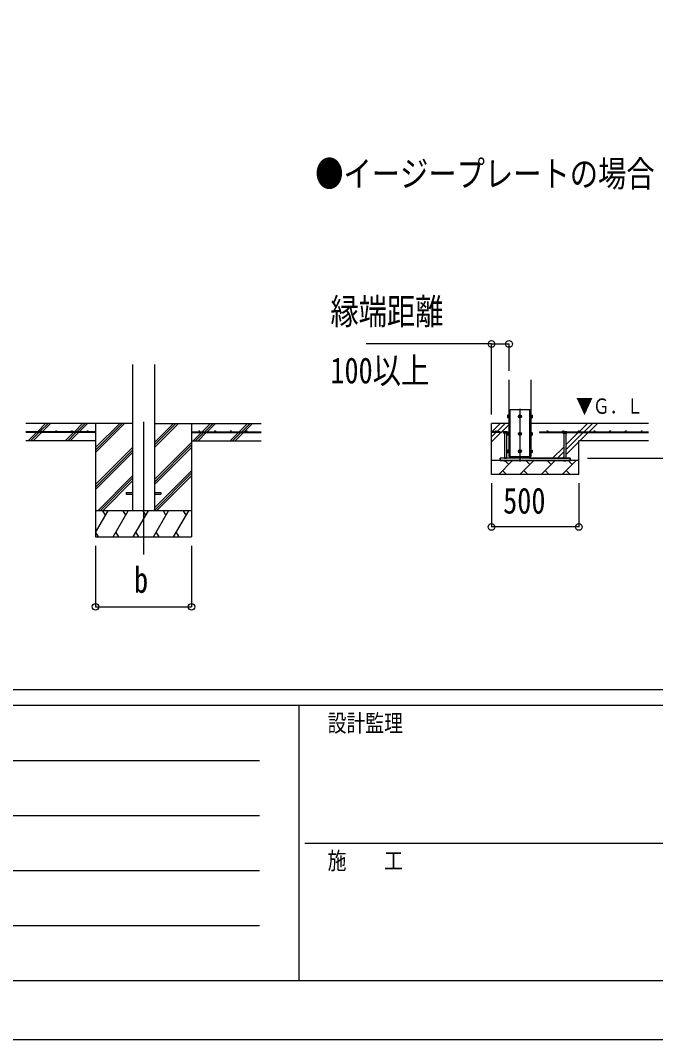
# Model space of a CAD drawing. Units: millimetres, scale not verified. Extents: x -18922 to 18922, y -13365 to 13365.
# Drawn here: x -7468 to -3828, y -13365 to -7531 of the extents above; entities that cross this region are included whole.
import ezdxf
from ezdxf.enums import TextEntityAlignment as Align

# ---------------------------------------------------------------- set-up
doc = ezdxf.new("R2010")
doc.units = ezdxf.units.MM
doc.header["$LTSCALE"] = 50
for name, color, linetype in [('0-2_USER1', 3, 'Continuous'), ('0-4_YKK_12', 2, 'Continuous'), ('0-5_YKK_13', 4, 'Continuous'), ('0-6_YKK_A1', 4, 'Continuous'), ('0-7_YKK_D', 6, 'Continuous'), ('0-8_YKK_ZWAK', 7, 'Continuous')]:
    doc.layers.add(name, color=color, linetype=linetype)
doc.styles.add('ＭＳ ゴシック', font='')
doc.styles.get('ＭＳ ゴシック').set_extended_font_data('MS Gothic')

msp = doc.modelspace()

# ---------------------------------------------------------------- linework, layer by layer
at = {"layer": '0-4_YKK_12'}
for p, q in [((-4605.64, -9755), (-4605.64, -10055)), ((-6762.24, -9828.29), (-6762.24, -10587.5))]:
    msp.add_line(p, q, dxfattribs=at)
at = {"layer": '0-5_YKK_13'}
for p, q in [((-4676.34, -9791.01), (-4675.76, -9790.01)), ((-4676.34, -9791.01), (-4676.34, -9804)), ((-4670.84, -9790.01), (-4675.76, -9790.01)), ((-4670.84, -9793.75), (-4675.76, -9793.75)), ((-4670.84, -9801.25), (-4675.76, -9801.25)), ((-4670.84, -9790.01), (-4670.84, -9805.01)), ((-4669.24, -9790.46), (-4670.84, -9790.46)), ((-4670.84, -9797), (-4670.84, -9790.46)), ((-4670.84, -9797), (-4669.24, -9797)), ((-4670.84, -9798), (-4669.24, -9798)), ((-4670.84, -9804.55), (-4670.84, -9798)), ((-4669.24, -9797), (-4669.24, -9790.46)), ((-4669.24, -9804.55), (-4669.24, -9798)), ((-4661.64, -10027.5), (-4661.64, -9757.5)), ((-4661.64, -9757.5), (-4549.64, -9757.5)), ((-4549.64, -10027.5), (-4549.64, -9757.5)), ((-4542.04, -9790.45), (-4540.44, -9790.45)), ((-4542.04, -9797), (-4542.04, -9790.45)), ((-4540.44, -9797), (-4542.04, -9797)), ((-4540.44, -9798), (-4542.04, -9798)), ((-4542.04, -9804.55), (-4542.04, -9798)), ((-4540.44, -9789.99), (-4535.52, -9789.99)), ((-4540.44, -9789.99), (-4540.44, -9805.01)), ((-4540.44, -9797), (-4540.44, -9790.45)), ((-4540.44, -9793.75), (-4535.52, -9793.75)), ((-4540.44, -9804.55), (-4540.44, -9798)), ((-4540.44, -9801.25), (-4535.52, -9801.25)), ((-4534.94, -9791), (-4535.52, -9789.99)), ((-4534.94, -9791), (-4534.94, -9804)), ((-4676.34, -9804), (-4675.76, -9805.01)), ((-4670.84, -9805.01), (-4675.76, -9805.01)), ((-4670.84, -9804.55), (-4669.24, -9804.55)), ((-4540.44, -9804.55), (-4542.04, -9804.55)), ((-4540.44, -9805.01), (-4535.52, -9805.01)), ((-4534.94, -9804), (-4535.52, -9805.01)), ((-4697.64, -9885), (-4699.11, -9885.85)), ((-4697.64, -9885), (-4678.64, -9885)), ((-4694.14, -9893), (-4694.14, -10037.5)), ((-4693.62, -9893), (-4693.62, -9885.85)), ((-4682.65, -9893), (-4682.65, -9885.85)), ((-4682.14, -9893), (-4682.14, -10037.5)), ((-4678.64, -9885), (-4677.17, -9885.85)), ((-4677.17, -9893), (-4677.17, -9885.85)), ((-4676.34, -9891.01), (-4675.76, -9890.01)), ((-4676.34, -9891.01), (-4676.34, -9904)), ((-4676.34, -9904), (-4675.76, -9905.01)), ((-4670.84, -9890.01), (-4675.76, -9890.01)), ((-4670.84, -9893.75), (-4675.76, -9893.75)), ((-4670.84, -9901.25), (-4675.76, -9901.25)), ((-4670.84, -9905.01), (-4675.76, -9905.01)), ((-4670.84, -9890.01), (-4670.84, -9905.01)), ((-4669.24, -9890.46), (-4670.84, -9890.46)), ((-4670.84, -9897), (-4670.84, -9890.46)), ((-4670.84, -9897), (-4669.24, -9897)), ((-4670.84, -9898), (-4669.24, -9898)), ((-4670.84, -9904.55), (-4670.84, -9898)), ((-4670.84, -9904.55), (-4669.24, -9904.55)), ((-4669.24, -9897), (-4669.24, -9890.46)), ((-4669.24, -9904.55), (-4669.24, -9898)), ((-4542.04, -9890.45), (-4540.44, -9890.45)), ((-4542.04, -9897), (-4542.04, -9890.45)), ((-4540.44, -9897), (-4542.04, -9897)), ((-4540.44, -9898), (-4542.04, -9898)), ((-4542.04, -9904.55), (-4542.04, -9898)), ((-4540.44, -9904.55), (-4542.04, -9904.55)), ((-4540.44, -9889.99), (-4535.52, -9889.99)), ((-4540.44, -9889.99), (-4540.44, -9905.01)), ((-4540.44, -9897), (-4540.44, -9890.45)), ((-4540.44, -9893.75), (-4535.52, -9893.75)), ((-4540.44, -9904.55), (-4540.44, -9898)), ((-4540.44, -9901.25), (-4535.52, -9901.25)), ((-4540.44, -9905.01), (-4535.52, -9905.01)), ((-4534.94, -9891), (-4535.52, -9889.99)), ((-4534.94, -9904), (-4535.52, -9905.01)), ((-4534.94, -9891), (-4534.94, -9904)), ((-4357.64, -9885), (-4359.11, -9885.85)), ((-4359.11, -9893), (-4359.11, -9885.85)), ((-4338.64, -9885), (-4357.64, -9885)), ((-4354.14, -9893), (-4354.14, -10037.5)), ((-4353.62, -9893), (-4353.62, -9885.85)), ((-4342.65, -9893), (-4342.65, -9885.85)), ((-4342.14, -9893), (-4342.14, -10037.5)), ((-4338.64, -9885), (-4337.17, -9885.85)), ((-4676.34, -9991.01), (-4675.76, -9990.01)), ((-4676.34, -9991.01), (-4676.34, -10004)), ((-4676.34, -10004), (-4675.76, -10005.01)), ((-4670.84, -9990.01), (-4675.76, -9990.01)), ((-4670.84, -9993.75), (-4675.76, -9993.75)), ((-4670.84, -10001.25), (-4675.76, -10001.25)), ((-4670.84, -10005.01), (-4675.76, -10005.01)), ((-4670.84, -9990.01), (-4670.84, -10005.01)), ((-4669.24, -9990.46), (-4670.84, -9990.46)), ((-4670.84, -9997), (-4670.84, -9990.46)), ((-4670.84, -9997), (-4669.24, -9997)), ((-4670.84, -9998), (-4669.24, -9998)), ((-4670.84, -10004.55), (-4670.84, -9998)), ((-4670.84, -10004.55), (-4669.24, -10004.55)), ((-4669.24, -9997), (-4669.24, -9990.46)), ((-4669.24, -10004.55), (-4669.24, -9998)), ((-4661.64, -10037.5), (-4661.64, -10027.5)), ((-4549.64, -10037.5), (-4549.64, -10027.5)), ((-4542.04, -9990.45), (-4540.44, -9990.45)), ((-4542.04, -9997), (-4542.04, -9990.45)), ((-4540.44, -9997), (-4542.04, -9997)), ((-4540.44, -9998), (-4542.04, -9998)), ((-4542.04, -10004.55), (-4542.04, -9998)), ((-4540.44, -10004.55), (-4542.04, -10004.55)), ((-4540.44, -9989.99), (-4535.52, -9989.99)), ((-4540.44, -9989.99), (-4540.44, -10005.01)), ((-4540.44, -9997), (-4540.44, -9990.45)), ((-4540.44, -9993.75), (-4535.52, -9993.75)), ((-4540.44, -10004.55), (-4540.44, -9998)), ((-4540.44, -10001.25), (-4535.52, -10001.25)), ((-4540.44, -10005.01), (-4535.52, -10005.01)), ((-4534.94, -9991), (-4535.52, -9989.99)), ((-4534.94, -10004), (-4535.52, -10005.01)), ((-4534.94, -9991), (-4534.94, -10004)), ((-4318.14, -10037.5), (-4718.14, -10037.5)), ((-4718.14, -10049.5), (-4718.14, -10037.5)), ((-4718.14, -10049.5), (-4318.14, -10049.5)), ((-4694.14, -10037.5), (-4682.14, -10037.5)), ((-4694.14, -10051), (-4682.14, -10051)), ((-4342.14, -10037.5), (-4354.14, -10037.5)), ((-4342.14, -10051), (-4354.14, -10051)), ((-4318.14, -10049.5), (-4318.14, -10037.5)), ((-6862.24, -10233), (-6862.24, -10242)), ((-6862.24, -10233), (-6824.74, -10233)), ((-6862.24, -10242), (-6824.74, -10242)), ((-6699.74, -10233), (-6662.24, -10233)), ((-6699.74, -10242), (-6662.24, -10242)), ((-6662.24, -10233), (-6662.24, -10242))]:
    msp.add_line(p, q, dxfattribs=at)
for points in [[(-4668.14, -9789), (-4669.24, -9789), (-4669.24, -9806), (-4668.14, -9806)], [(-4543.14, -9789), (-4542.04, -9789), (-4542.04, -9806), (-4543.14, -9806)], [(-4677.17, -9893), (-4699.11, -9893), (-4699.11, -9885.85)], [(-4668.14, -9889), (-4669.24, -9889), (-4669.24, -9906), (-4668.14, -9906)], [(-4543.14, -9889), (-4542.04, -9889), (-4542.04, -9906), (-4543.14, -9906)], [(-4359.11, -9893), (-4337.17, -9893), (-4337.17, -9885.85)], [(-4668.14, -9989), (-4669.24, -9989), (-4669.24, -10006), (-4668.14, -10006)], [(-4543.14, -9989), (-4542.04, -9989), (-4542.04, -10006), (-4543.14, -10006)], [(-4694.14, -10049.5), (-4694.14, -10051), (-4692.14, -10053), (-4684.14, -10053)], [(-4682.14, -10049.5), (-4682.14, -10051), (-4684.14, -10053)], [(-4354.14, -10049.5), (-4354.14, -10051), (-4352.14, -10053)], [(-4342.14, -10049.5), (-4342.14, -10051), (-4344.14, -10053), (-4352.14, -10053)]]:
    msp.add_lwpolyline(points, dxfattribs=at)
for points in [[(-4605.64, -9789.99), (-4612.14, -9793.75), (-4612.14, -9801.25), (-4605.64, -9805.01), (-4599.14, -9801.25), (-4599.14, -9793.75)], [(-4605.64, -9889.99), (-4612.14, -9893.75), (-4612.14, -9901.25), (-4605.64, -9905.01), (-4599.14, -9901.25), (-4599.14, -9893.75)], [(-4605.64, -9989.99), (-4612.14, -9993.75), (-4612.14, -10001.25), (-4605.64, -10005.01), (-4599.14, -10001.25), (-4599.14, -9993.75)]]:
    msp.add_lwpolyline(points, close=True, dxfattribs=at)
for centre, radius in [((-4605.64, -9797.5), 8.5), ((-4605.64, -9797.5), 6.5), ((-4605.64, -9897.5), 8.5), ((-4605.64, -9897.5), 6.5), ((-4605.64, -9997.5), 8.5), ((-4605.64, -9997.5), 6.5)]:
    msp.add_circle(centre, radius, dxfattribs=at)
for centre, radius, start, end in [((-4673.03, -9791.88), 3.31, 145.51973, 214.48027), ((-4663.92, -9797.5), 12.42, 162.41205, 197.58795), ((-4673.01, -9803.13), 3.32, 145.61575, 214.38425), ((-4605.64, -9797.5), 7.05, 157.21814, 202.78186), ((-4605.64, -9797.5), 7.05, 97.21814, 142.78186), ((-4605.64, -9797.5), 7.05, 37.21814, 82.78186), ((-4605.64, -9797.5), 7.05, 337.21814, 22.78186), ((-4538.26, -9791.87), 3.32, 325.61575, 34.38425), ((-4547.36, -9797.5), 12.42, 342.41205, 17.58795), ((-4538.26, -9803.13), 3.32, 325.61575, 34.38425), ((-4605.64, -9797.5), 7.05, 217.21814, 262.78186), ((-4605.64, -9797.5), 7.05, 277.21814, 322.78186), ((-4696.36, -9889.86), 4.86, 55.61575, 124.38425), ((-4688.14, -9903.15), 18.15, 72.41205, 107.58795), ((-4679.91, -9889.86), 4.86, 55.61575, 124.38425), ((-4673.03, -9891.88), 3.31, 145.51973, 214.48027), ((-4663.92, -9897.5), 12.42, 162.41205, 197.58795), ((-4673.01, -9903.13), 3.32, 145.61575, 214.38425), ((-4605.64, -9897.5), 7.05, 157.21814, 202.78186), ((-4605.64, -9897.5), 7.05, 97.21814, 142.78186), ((-4605.64, -9897.5), 7.05, 217.21814, 262.78186), ((-4605.64, -9897.5), 7.05, 37.21814, 82.78186), ((-4605.64, -9897.5), 7.05, 277.21814, 322.78186), ((-4605.64, -9897.5), 7.05, 337.21814, 22.78186), ((-4538.26, -9891.87), 3.32, 325.61575, 34.38425), ((-4547.36, -9897.5), 12.42, 342.41205, 17.58795), ((-4538.26, -9903.13), 3.32, 325.61575, 34.38425), ((-4356.36, -9889.86), 4.86, 55.61575, 124.38425), ((-4348.14, -9903.15), 18.15, 72.41205, 107.58795), ((-4339.91, -9889.86), 4.86, 55.61575, 124.38425), ((-4673.03, -9991.88), 3.31, 145.51973, 214.48027), ((-4663.92, -9997.5), 12.42, 162.41205, 197.58795), ((-4673.01, -10003.13), 3.32, 145.61575, 214.38425), ((-4605.64, -9997.5), 7.05, 157.21814, 202.78186), ((-4605.64, -9997.5), 7.05, 97.21814, 142.78186), ((-4605.64, -9997.5), 7.05, 217.21814, 262.78186), ((-4605.64, -9997.5), 7.05, 37.21814, 82.78186), ((-4605.64, -9997.5), 7.05, 277.21814, 322.78186), ((-4605.64, -9997.5), 7.05, 337.21814, 22.78186), ((-4538.26, -9991.87), 3.32, 325.61575, 34.38425), ((-4547.36, -9997.5), 12.42, 342.41205, 17.58795), ((-4538.26, -10003.13), 3.32, 325.61575, 34.38425)]:
    msp.add_arc(centre, radius, start, end, dxfattribs=at)
at = {"layer": '0-6_YKK_A1'}
for p, q in [((-6824.74, -9501.15), (-6824.74, -10337.5)), ((-6699.74, -9501.15), (-6699.74, -10337.5)), ((-4668.14, -10027.5), (-4668.14, -9587.5)), ((-4543.14, -9587.5), (-4543.14, -10027.5)), ((-6824.74, -9837.5), (-7437.24, -9837.5)), ((-7370.41, -9885), (-7322.91, -9837.5)), ((-7351.41, -9880.14), (-7308.76, -9837.5)), ((-7342.12, -9885), (-7294.62, -9837.5)), ((-7158.27, -9885), (-7110.77, -9837.5)), ((-7144.13, -9885), (-7096.63, -9837.5)), ((-7129.99, -9885), (-7082.49, -9837.5)), ((-7037.24, -9837.5), (-7037.24, -10487.5)), ((-7037.24, -10004.38), (-6870.36, -9837.5)), ((-7037.24, -9990.24), (-6884.5, -9837.5)), ((-7037.24, -9976.1), (-6898.64, -9837.5)), ((-6699.74, -9975.25), (-6561.99, -9837.5)), ((-6699.74, -9961.11), (-6576.13, -9837.5)), ((-6699.74, -9946.96), (-6590.27, -9837.5)), ((-6699.74, -9837.5), (-6087.24, -9837.5)), ((-6487.24, -9837.5), (-6487.24, -10487.5)), ((-6425.64, -9885), (-6378.14, -9837.5)), ((-6411.5, -9885), (-6364, -9837.5)), ((-6397.36, -9885), (-6349.86, -9837.5)), ((-6213.51, -9885), (-6166.01, -9837.5)), ((-6199.37, -9885), (-6151.87, -9837.5)), ((-6185.23, -9885), (-6137.73, -9837.5)), ((-4668.14, -9837.5), (-4768.14, -9837.5)), ((-4768.14, -10129.5), (-4768.14, -9837.5)), ((-4768.14, -9943.5), (-4668.14, -9843.5)), ((-4766.21, -9885), (-4718.71, -9837.5)), ((-4737.92, -9885), (-4690.42, -9837.5)), ((-3868.14, -9837.5), (-4543.14, -9837.5)), ((-4266.21, -9885), (-4218.71, -9837.5)), ((-4237.92, -9885), (-4190.42, -9837.5)), ((-4209.64, -9885), (-4162.14, -9837.5)), ((-7037.24, -9885), (-7437.24, -9885)), ((-7037.24, -9890), (-7437.24, -9890)), ((-7422.91, -9937.5), (-7375.41, -9890)), ((-7408.77, -9937.5), (-7361.26, -9890)), ((-7394.62, -9937.5), (-7347.12, -9890)), ((-7356.26, -9885), (-7354.6, -9883.33)), ((-7209.37, -9936.1), (-7163.27, -9890)), ((-7196.63, -9937.5), (-7149.13, -9890)), ((-7182.49, -9937.5), (-7134.99, -9890)), ((-7037.24, -9885), (-7037.24, -9890)), ((-6487.24, -9885), (-6087.24, -9885)), ((-6487.24, -9885), (-6487.24, -9890)), ((-6487.24, -9890), (-6087.24, -9890)), ((-6478.14, -9937.5), (-6430.64, -9890)), ((-6464, -9937.5), (-6416.5, -9890)), ((-6449.86, -9937.5), (-6402.36, -9890)), ((-6266.01, -9937.5), (-6218.51, -9890)), ((-6251.87, -9937.5), (-6204.37, -9890)), ((-6237.73, -9937.5), (-6190.23, -9890)), ((-4718.14, -9885), (-4768.14, -9885)), ((-4768.14, -9915.21), (-4742.92, -9890)), ((-4718.14, -9890), (-4768.14, -9890)), ((-4718.14, -9885), (-4718.14, -9890)), ((-4493.14, -9885), (-3868.14, -9885)), ((-4493.14, -9885), (-4493.14, -9890)), ((-4493.14, -9890), (-4359.11, -9890)), ((-4342.14, -9989.21), (-4242.92, -9890)), ((-4342.14, -9960.93), (-4271.21, -9890)), ((-4337.17, -9890), (-3868.14, -9890)), ((-4262.14, -9937.5), (-4214.64, -9890)), ((-7037.24, -9937.5), (-7437.24, -9937.5)), ((-7037.24, -10188.23), (-6824.74, -9975.73)), ((-6699.74, -10159.09), (-6487.24, -9946.6)), ((-6699.74, -10173.24), (-6487.24, -9960.74)), ((-6699.74, -10187.38), (-6487.24, -9974.88)), ((-6487.24, -9937.5), (-6087.24, -9937.5)), ((-4418.71, -10037.5), (-4354.14, -9972.93)), ((-4342.14, -10017.5), (-4268.14, -9943.5)), ((-4268.14, -10129.5), (-4268.14, -9937.5)), ((-3868.14, -9937.5), (-4268.14, -9937.5)), ((-7037.24, -10202.37), (-6824.74, -9989.87)), ((-7037.24, -10216.51), (-6824.74, -10004.01)), ((-4668.14, -10027.5), (-4543.14, -10027.5)), ((-4390.42, -10037.5), (-4354.14, -10001.21)), ((-4362.14, -10037.5), (-4354.14, -10029.5)), ((-4268.14, -10049.5), (-4768.14, -10049.5)), ((-4727.4, -10129.5), (-4647.4, -10049.5)), ((-4670.06, -10072.16), (-4689.22, -10053)), ((-4605.98, -10129.5), (-4525.98, -10049.5)), ((-4548.64, -10072.16), (-4571.3, -10049.5)), ((-4549.64, -10037.5), (-4318.14, -10037.5)), ((-4484.56, -10129.5), (-4404.56, -10049.5)), ((-4427.22, -10072.16), (-4449.88, -10049.5)), ((-4363.14, -10129.5), (-4283.14, -10049.5)), ((-4305.8, -10072.16), (-4328.46, -10049.5)), ((-4318.14, -10037.5), (-4318.14, -10049.5)), ((-7024.38, -10337.5), (-6824.74, -10137.86)), ((-6699.74, -10321.22), (-6487.24, -10108.73)), ((-6699.74, -10335.37), (-6487.24, -10122.87)), ((-6687.73, -10337.5), (-6487.24, -10137.01)), ((-4268.14, -10129.5), (-4768.14, -10129.5)), ((-4704.74, -10106.84), (-4682.08, -10129.5)), ((-4583.32, -10106.84), (-4560.66, -10129.5)), ((-4461.9, -10106.84), (-4439.24, -10129.5)), ((-4340.48, -10106.84), (-4317.81, -10129.5)), ((-7010.24, -10337.5), (-6824.74, -10152)), ((-6996.1, -10337.5), (-6824.74, -10166.14)), ((-6487.24, -10337.5), (-7037.24, -10337.5)), ((-7037.24, -10462.95), (-6964.81, -10337.5)), ((-6979.81, -10363.48), (-6994.81, -10337.5)), ((-6935.94, -10487.5), (-6849.34, -10337.5)), ((-6864.34, -10363.48), (-6879.34, -10337.5)), ((-6820.47, -10487.5), (-6733.87, -10337.5)), ((-6748.87, -10363.48), (-6763.87, -10337.5)), ((-6705, -10487.5), (-6618.4, -10337.5)), ((-6633.4, -10363.48), (-6648.4, -10337.5)), ((-6589.53, -10487.5), (-6502.93, -10337.5)), ((-6517.93, -10363.48), (-6532.93, -10337.5)), ((-7037.24, -10487.5), (-6487.24, -10487.5)), ((-7036.41, -10461.52), (-7021.41, -10487.5)), ((-6920.94, -10461.52), (-6905.95, -10487.5)), ((-6805.47, -10461.52), (-6790.48, -10487.5)), ((-6690, -10461.52), (-6675, -10487.5)), ((-6574.53, -10461.52), (-6559.54, -10487.5))]:
    msp.add_line(p, q, dxfattribs=at)
msp.add_lwpolyline([(-4661.64, -10037.5), (-4718.14, -10037.5), (-4718.14, -10049.5)], dxfattribs=at)
for centre in [(-7352.24, -9882.5), (-7262.24, -9882.5), (-7172.24, -9882.5), (-7082.24, -9882.5), (-6442.24, -9882.5), (-6352.24, -9882.5), (-6262.24, -9882.5), (-6172.24, -9882.5), (-4743.14, -9882.5), (-4448.14, -9882.5), (-4358.14, -9882.5), (-4268.14, -9882.5), (-4178.14, -9882.5), (-4088.14, -9882.5), (-3998.14, -9882.5), (-3908.14, -9882.5)]:
    msp.add_circle(centre, 2.5, dxfattribs=at)
at = {"layer": '0-7_YKK_D'}
for p, q in [((-4768.14, -9382.97), (-5485.94, -9382.97)), ((-4768.14, -9787.5), (-4768.14, -9381.97)), ((-4768.14, -9382.97), (-4668.14, -9382.97)), ((-4668.14, -9537.5), (-4668.14, -9381.97)), ((-4218.14, -10037.5), (-3267.14, -10037.5)), ((-4768.14, -10179.5), (-4768.14, -10431.5)), ((-4268.14, -10179.5), (-4268.14, -10431.5)), ((-4268.14, -10430.5), (-4768.14, -10430.5)), ((-7037.24, -10537.5), (-7037.24, -10888.5)), ((-6487.24, -10537.5), (-6487.24, -10888.5)), ((-7037.24, -10887.5), (-6487.24, -10887.5))]:
    msp.add_line(p, q, dxfattribs=at)
for centre in [(-4768.14, -9382.97), (-4668.14, -9382.97), (-4768.14, -10430.5), (-4268.14, -10430.5), (-7037.24, -10887.5), (-6487.24, -10887.5)]:
    msp.add_circle(centre, 19.12, dxfattribs=at)
at = {"layer": '0-8_YKK_ZWAK'}
for p, q in [((17527.59, -11362.5), (-17572.41, -11362.5)), ((-5872.41, -11452.5), (-17572.41, -11452.5)), ((-5872.41, -11452.5), (-5872.41, -13027.5)), ((-22.41, -11452.5), (-5872.41, -11452.5)), ((-17381.16, -11767.5), (-6097.41, -11767.5)), ((-17381.16, -12082.5), (-6097.41, -12082.5)), ((-5838.66, -12240), (-22.41, -12240)), ((-17381.16, -12397.5), (-6097.41, -12397.5)), ((-17381.16, -12712.5), (-6097.41, -12712.5)), ((-17572.41, -13027.5), (-5872.41, -13027.5)), ((-5872.41, -13027.5), (-22.41, -13027.5))]:
    msp.add_line(p, q, dxfattribs=at)
msp.add_lwpolyline([(-18922.5, -13365), (18922.5, -13365), (18922.5, 13365), (-18922.5, 13365)], close=True, dxfattribs=at)

# ---------------------------------------------------------------- texts
at = {"layer": '0-2_USER1', "style": 'ＭＳ ゴシック', "width": 0.8}
msp.add_text('●イージープレートの場合', height=148.5, dxfattribs=at).set_placement((-5778.53, -8527.01), align=Align.BOTTOM_LEFT)
at = {"layer": '0-6_YKK_A1', "style": 'ＭＳ ゴシック', "width": 0.8}
msp.add_text('▼Ｇ．Ｌ', height=87.98, dxfattribs=at).set_placement((-4283.6, -9809.05), align=Align.BOTTOM_LEFT)
at = {"layer": '0-7_YKK_D', "style": 'ＭＳ ゴシック', "width": 0.8}
for s, p in [('縁端距離', (-5691.54, -9315.47)), ('100以上', (-5691.54, -9652.97)), ('500', (-4701.74, -10398.5)), ('b', (-6816.24, -10851.5))]:
    msp.add_text(s, height=148.5, dxfattribs=at).set_placement(p, align=Align.BOTTOM_LEFT)
at = {"layer": '0-8_YKK_ZWAK', "style": 'ＭＳ ゴシック', "width": 0.8}
for s, p in [('設計監理', (-5707.41, -11632.5)), ('施\u3000\u3000工', (-5707.41, -12420))]:
    msp.add_text(s, height=98.97, dxfattribs=at).set_placement(p, align=Align.BOTTOM_LEFT)

doc.saveas('drawing.dxf')
